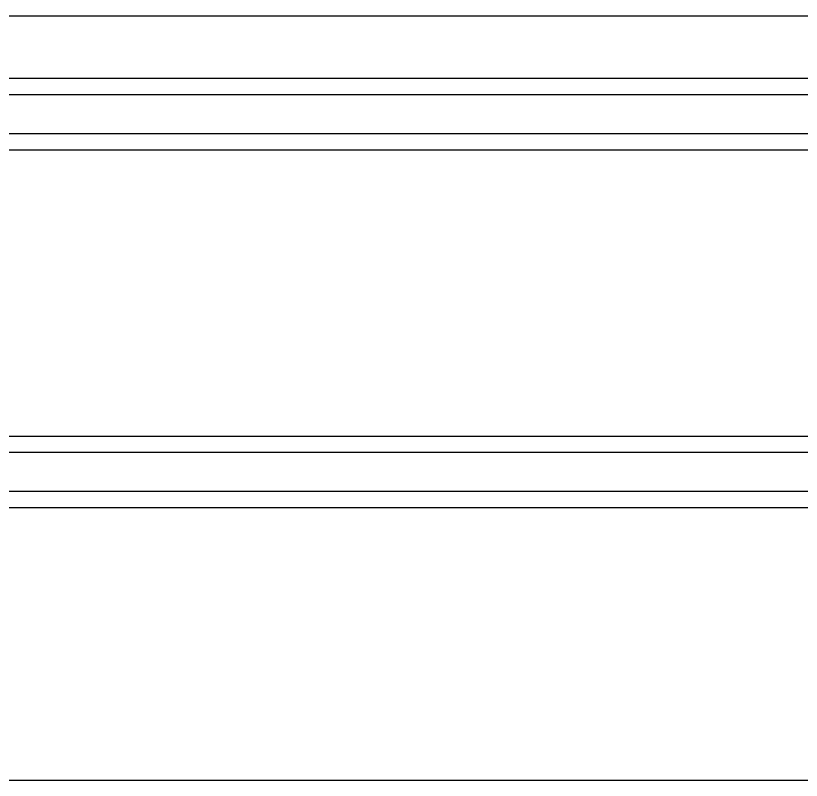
# Model space of a CAD drawing. Header units: millimetres. Extents: x -33000 to 294000, y 0 to 42408.
# Drawn here: x 57151.5 to 57393.1, y 9409.6 to 9644.6 of the extents above; entities that cross this region are included whole.
import ezdxf

# ---------------------------------------------------------------- set-up
doc = ezdxf.new("R2010")
doc.units = ezdxf.units.MM
doc.header["$LTSCALE"] = 50
doc.layers.add('arch', color=8, linetype='Continuous')

# ---------------------------------------------------------------- blocks, each defined once
blk = doc.blocks.new('A$C310D5BF5')
for p, q in [((1418, 0), (52, 0)), ((1426.5, -235), (43.5, -235))]:
    blk.add_line(p, q)
at = {"lineweight": -3}
for p, q in [((97.5, -19.28), (708.5, -19.28)), ((97.5, -24.28), (708.5, -24.28)), ((97.5, -36.28), (708.5, -36.28)), ((97.5, -41.28), (708.5, -41.28)), ((97.5, -129.28), (708.5, -129.28)), ((97.5, -134.28), (708.5, -134.28)), ((97.5, -146.28), (708.5, -146.28)), ((97.5, -151.28), (708.5, -151.28))]:
    blk.add_line(p, q, dxfattribs=at)

msp = doc.modelspace()

# ---------------------------------------------------------------- block references
at = {"layer": 'arch', "xscale": -1}
msp.add_blockref('A$C310D5BF5', (57706.21, 9644.6), dxfattribs=at)

doc.saveas('drawing.dxf')
